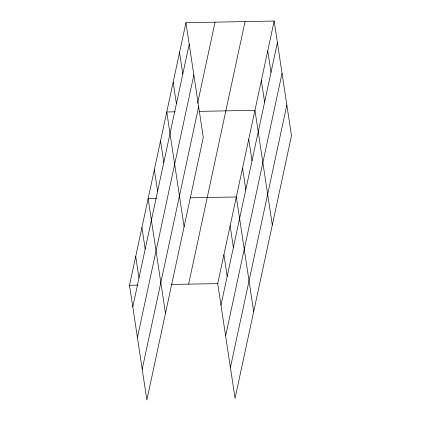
<?xml version="1.0" encoding="UTF-8"?>
<svg xmlns="http://www.w3.org/2000/svg" width="421" height="421" viewBox="0 0 421 421"><rect width="100%" height="100%" fill="white"/><g stroke="black" fill="none" stroke-linecap="round" stroke-linejoin="round"><path stroke-width="0.63" d="M185.945 22.713L203.29 137.399L146.855 399.95L129.515 285.264L185.945 22.713L274.145 21.05L291.485 135.736L235.055 398.287L217.71 283.601L274.145 21.05M132.773 306.82L189.203 44.268M137.42 337.553L193.849 75.001M197.633 103.203L215.052 22.166M142.209 369.217L198.638 106.666M188.608 284.149L245.038 21.597M220.972 305.157L277.402 42.605M225.619 335.89L282.049 73.338M230.408 367.554L286.838 105.003M175.168 111.823L166.758 111.981L184.103 226.666M199.122 111.37L254.958 110.318L272.303 225.003M156.544 198.465L148.134 198.623L165.479 313.308M190.276 197.828L236.334 196.96L253.679 311.645M129.515 285.264L137.92 285.106M171.657 284.47L217.71 283.601M267.745 50.804L271.008 72.359M261.352 80.564L264.609 102.114M248.748 139.198L252.011 160.754M242.543 168.079L245.801 189.634M230.124 225.84L233.387 247.395M223.919 254.721L227.177 276.276M179.546 52.467L182.809 74.022M173.152 82.227L176.415 103.776M160.548 140.861L163.811 162.417M154.344 169.742L157.601 191.297M141.93 227.503L145.187 249.058M135.72 256.384L138.983 277.939"/></g></svg>
